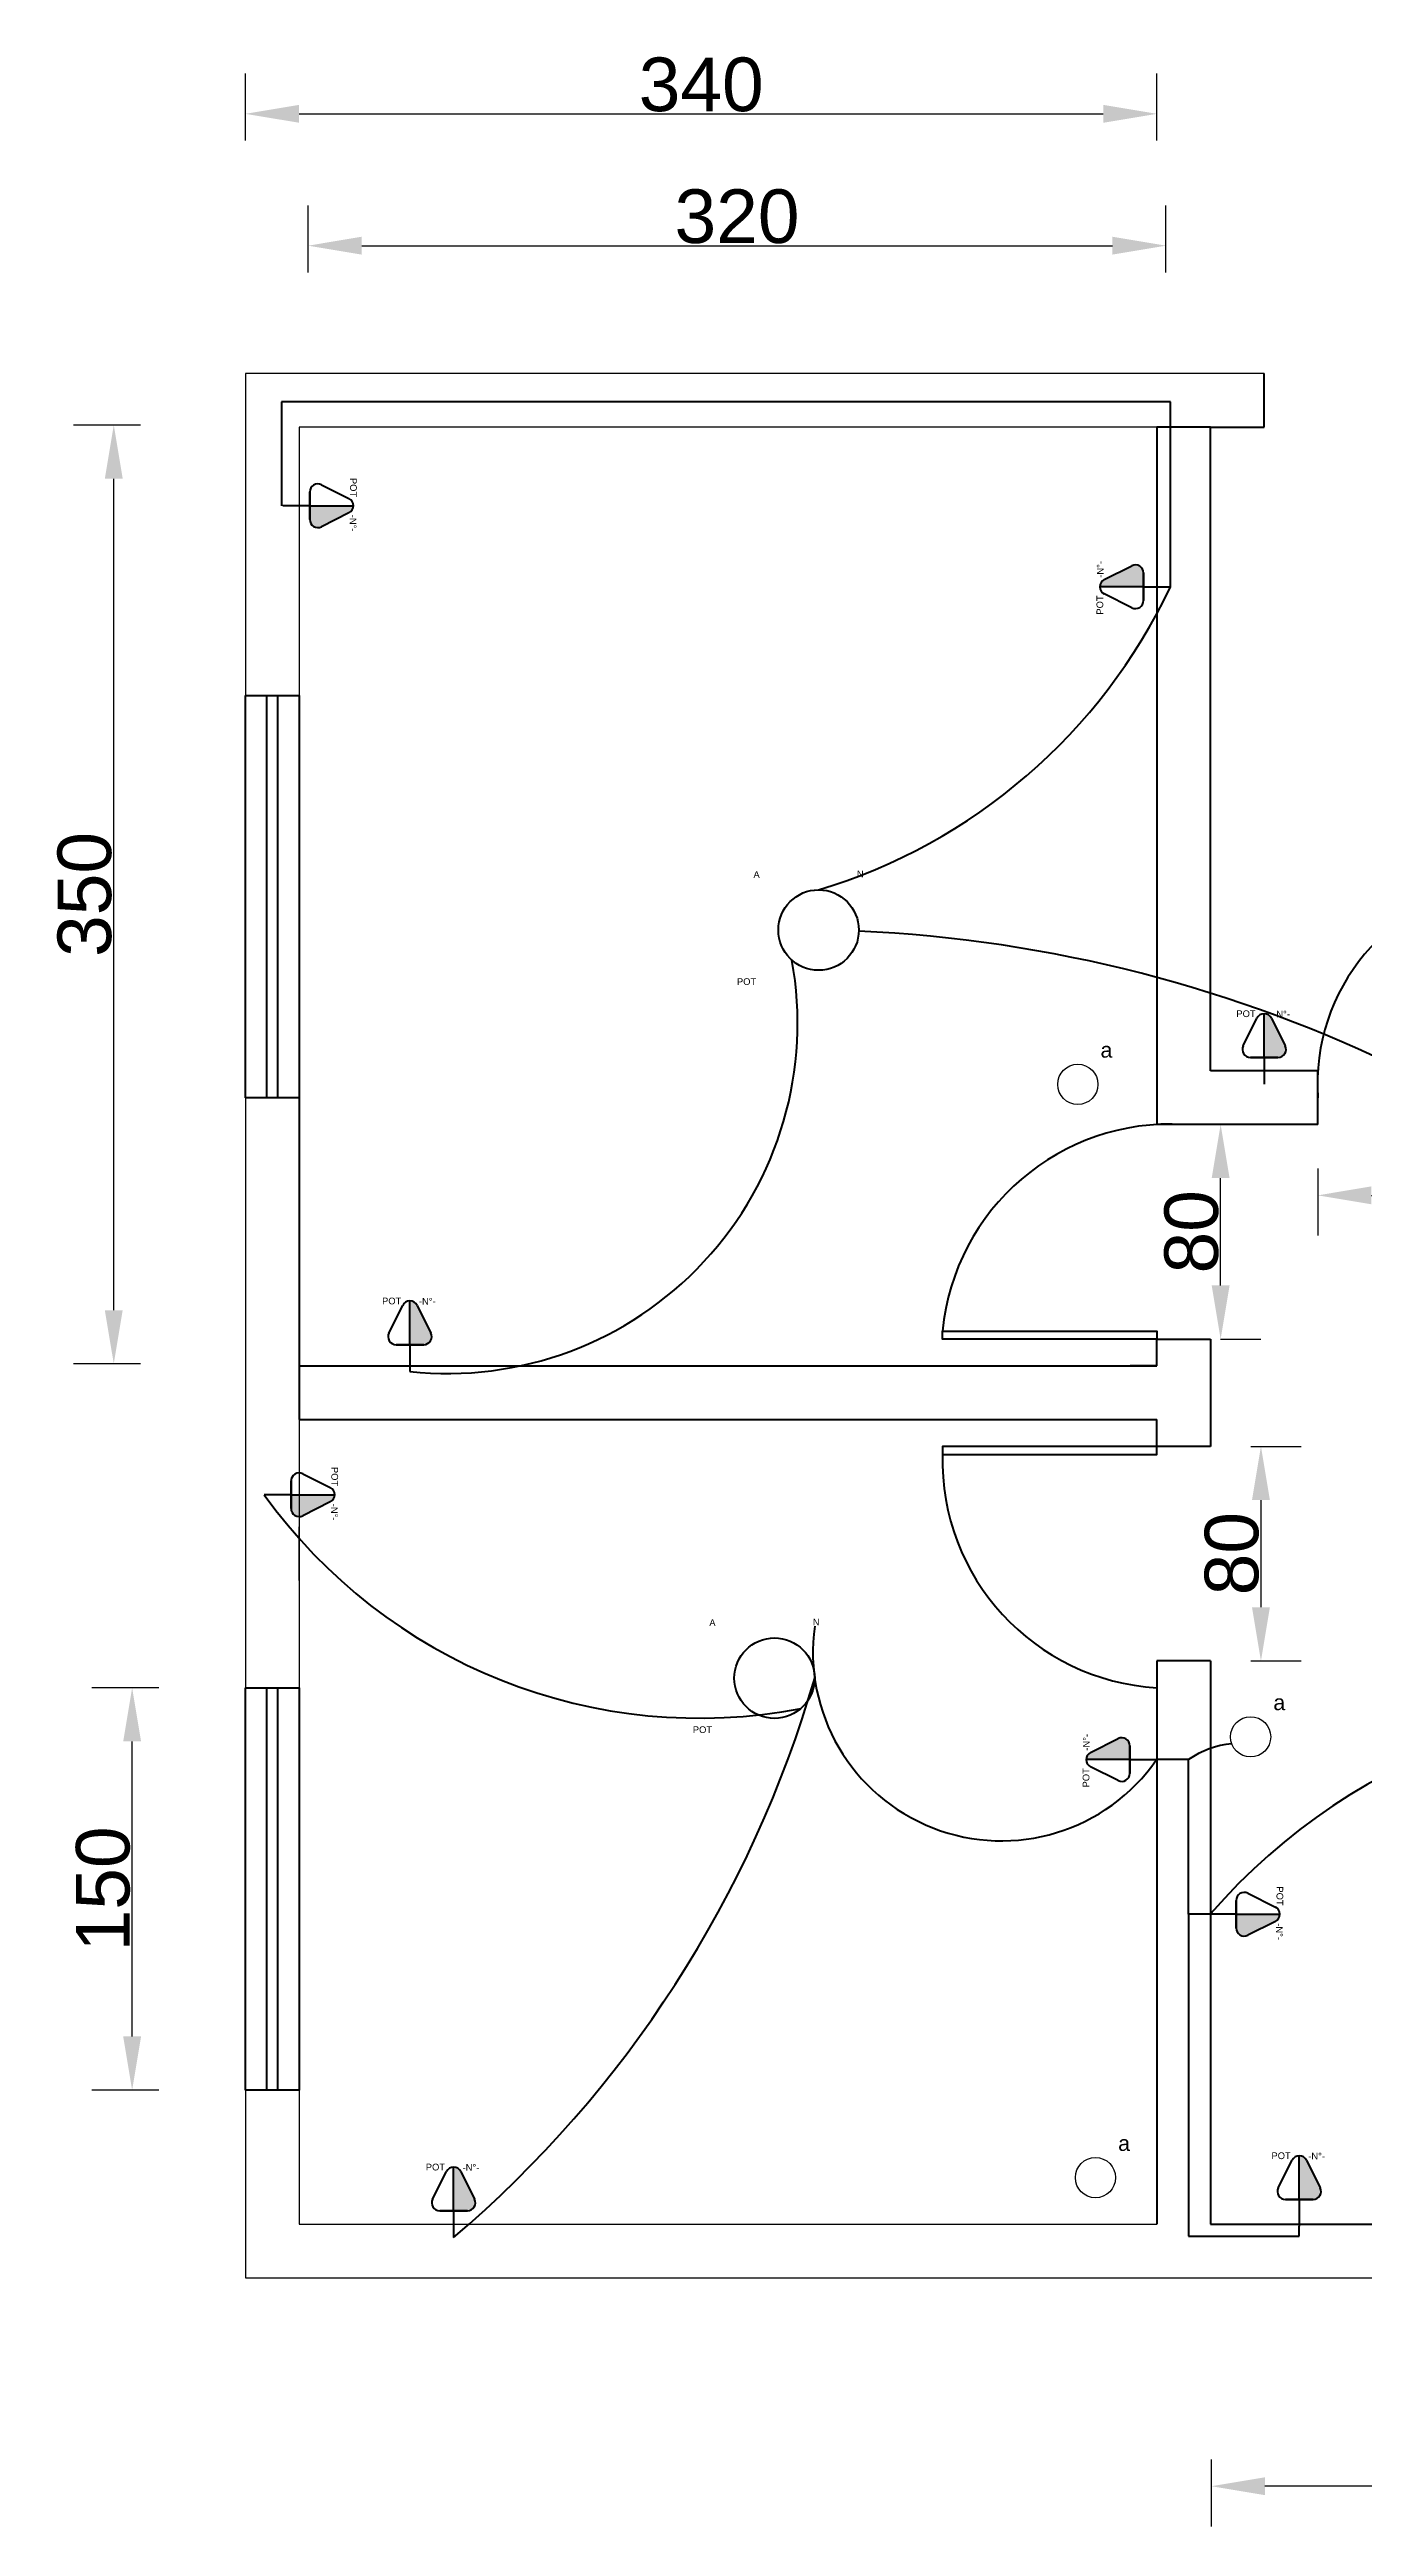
# Model space of a CAD drawing. Header units: millimetres. Extents: x 3046 to 4027, y 1190 to 2113.
# Drawn here: x 3046 to 3537, y 1190 to 2113 of the extents above; entities that cross this region are included whole.
import ezdxf

# ---------------------------------------------------------------- set-up
doc = ezdxf.new("R2010")
doc.units = ezdxf.units.MM
for name, color, linetype, lineweight in [('ELETRODUTO', 2, 'Continuous', 50), ('lampada', 3, 'Continuous', 50), ('Layer1', 4, 'Continuous', 50), ('Layer2', 6, 'Continuous', 70), ('Layer3', 3, 'Continuous', 50), ('Parede', 252, 'Continuous', 70)]:
    doc.layers.add(name, color=color, linetype=linetype, lineweight=lineweight)
doc.styles.get("Standard").update_dxf_attribs({"font": 'arial.ttf'})
doc.dimstyles.new('Copy of ISO-25', dxfattribs={"dimtxt": 20, "dimasz": 20, "dimexe": 15, "dimexo": 15, "dimtad": 1, "dimtoh": 1, "dimtxsty": 'Standard', "dimcen": 3, "dimadec": 0, "dimazin": 0, "dimtfac": 1, "dimtmove": 0, "dimatfit": 3, "dimfxl": 10, "dimfxlon": 1, "dimarcsym": 0})

# ---------------------------------------------------------------- blocks, each defined once
blk = doc.blocks.new('mediacm')
at = {"true_color": 0x000000}
h = blk.add_hatch(color=18, dxfattribs=at)
h.dxf.hatch_style = 1
h.paths.add_polyline_path([(2.68, 19.63, 0.284079), (0, 21.29), (0, 5), (5.15, 5, 0.557537), (7.83, 9.34)])
for p, q in [((-7.83, 9.34), (-2.68, 19.63)), ((0, 5), (0, 21.29)), ((2.68, 19.63), (7.83, 9.34)), ((-5.15, 5), (5.15, 5)), ((5.15, 5), (-5.15, 5)), ((0, 5), (0, -5))]:
    blk.add_line(p, q)
for centre, start, end in [((0, 18.29), 26.56505, 153.43495), ((-5.15, 8), 153.43495, 270), ((5.15, 8), 270, 26.56505)]:
    blk.add_arc(centre, 3, start, end)
at = {"char_height": 2.5, "attachment_point": 1}
for s, insert in [('POT', (-10.37, 22.55)), ('-N°-', (3.36, 22.41))]:
    blk.add_mtext_dynamic_manual_height_columns(s, width=4.5498, gutter_width=12.5, heights=[0], dxfattribs=dict(at, insert=insert))
blk = doc.blocks.new('fonte')
at = {"layer": 'Defpoints'}
blk.add_circle((0, 7.5), 7.5, dxfattribs=at)
at = {"layer": 'Defpoints', "insert": (8.47, 23.17), "char_height": 5.71, "attachment_point": 1}
blk.add_mtext_dynamic_manual_height_columns('a', width=20.6422, gutter_width=28.57, heights=[0], dxfattribs=at)
blk = doc.blocks.new('CIRCULO')
at = {"layer": 'lampada'}
blk.add_circle((0, 15), 15, dxfattribs=at)
at = {"layer": 'lampada', "char_height": 2.5, "attachment_point": 1}
for s, width, insert in [('N', 10.9857, (14.28, 37.19)), ('A', 10.9857, (-24.3, 36.93)), ('POT', 16.3446, (-30.46, -2.97))]:
    blk.add_mtext_dynamic_manual_height_columns(s, width=width, gutter_width=12.5, heights=[0], dxfattribs=dict(at, insert=insert))
blk = doc.blocks.new('*D28')
at = {"layer": 'Defpoints', "color": 0, "transparency": 16777216}
for p in [(3479.57, 1255.75), (3879.57, 1255.75), (3479.57, 1204.55)]:
    blk.add_point(p, dxfattribs=at)
at = {"layer": 'Layer2', "color": 0, "lineweight": -2, "transparency": 16777216}
for p, q in [((3479.57, 1214.55), (3479.57, 1189.55)), ((3879.57, 1214.55), (3879.57, 1189.55)), ((3859.57, 1204.55), (3499.57, 1204.55))]:
    blk.add_line(p, q, dxfattribs=at)
at = {"layer": 'Layer2', "color": 0, "transparency": 16777216}
for points in [[(3499.57, 1207.88), (3499.57, 1201.22), (3479.57, 1204.55)], [(3859.57, 1207.88), (3859.57, 1201.22), (3879.57, 1204.55)]]:
    blk.add_solid(points, dxfattribs=at)
at = {"layer": 'Layer2', "color": 0, "transparency": 16777216, "insert": (3679.57, 1215.39), "char_height": 20, "attachment_point": 5}
blk.add_mtext('400', dxfattribs=at)
blk = doc.blocks.new('*D33')
at = {"layer": 'Defpoints', "color": 0, "transparency": 16777216}
for p in [(3077.05, 1502.24), (3119.32, 1502.24), (3119.32, 1352.24)]:
    blk.add_point(p, dxfattribs=at)
at = {"layer": 'Layer2', "color": 0, "lineweight": -2, "transparency": 16777216}
for p, q in [((3087.05, 1502.24), (3062.05, 1502.24)), ((3077.05, 1372.24), (3077.05, 1482.24)), ((3087.05, 1352.24), (3062.05, 1352.24))]:
    blk.add_line(p, q, dxfattribs=at)
at = {"layer": 'Layer2', "color": 0, "transparency": 16777216}
for points in [[(3073.72, 1482.24), (3080.39, 1482.24), (3077.05, 1502.24)], [(3073.72, 1372.24), (3080.39, 1372.24), (3077.05, 1352.24)]]:
    blk.add_solid(points, dxfattribs=at)
at = {"layer": 'Layer2', "color": 0, "transparency": 16777216, "insert": (3066.22, 1427.24), "char_height": 20, "attachment_point": 5, "rotation": 90}
blk.add_mtext('150', dxfattribs=at)
blk = doc.blocks.new('*D29')
at = {"layer": 'Defpoints', "color": 0, "transparency": 16777216}
for p in [(3070.2, 1973.02), (3100.27, 1973.02), (3100.27, 1623.02)]:
    blk.add_point(p, dxfattribs=at)
at = {"layer": 'Layer2', "color": 0, "lineweight": -2, "transparency": 16777216}
for p, q in [((3080.2, 1973.02), (3055.2, 1973.02)), ((3070.2, 1643.02), (3070.2, 1953.02)), ((3080.2, 1623.02), (3055.2, 1623.02))]:
    blk.add_line(p, q, dxfattribs=at)
at = {"layer": 'Layer2', "color": 0, "transparency": 16777216}
for points in [[(3066.86, 1953.02), (3073.53, 1953.02), (3070.2, 1973.02)], [(3066.86, 1643.02), (3073.53, 1643.02), (3070.2, 1623.02)]]:
    blk.add_solid(points, dxfattribs=at)
at = {"layer": 'Layer2', "color": 0, "transparency": 16777216, "insert": (3059.35, 1798.02), "char_height": 20, "attachment_point": 5, "rotation": 90}
blk.add_mtext('350', dxfattribs=at)
blk = doc.blocks.new('*D34')
at = {"layer": 'Defpoints', "color": 0, "transparency": 16777216}
for p in [(3519.32, 1712.24), (3589.32, 1712.24), (3589.32, 1685.83)]:
    blk.add_point(p, dxfattribs=at)
at = {"layer": 'Layer2', "color": 0, "lineweight": -2, "transparency": 16777216}
for p, q in [((3519.32, 1695.83), (3519.32, 1670.83)), ((3589.32, 1695.83), (3589.32, 1670.83)), ((3539.32, 1685.83), (3569.32, 1685.83))]:
    blk.add_line(p, q, dxfattribs=at)
at = {"layer": 'Layer2', "color": 0, "transparency": 16777216}
for points in [[(3539.32, 1689.17), (3539.32, 1682.5), (3519.32, 1685.83)], [(3569.32, 1689.17), (3569.32, 1682.5), (3589.32, 1685.83)]]:
    blk.add_solid(points, dxfattribs=at)
at = {"layer": 'Layer2', "color": 0, "transparency": 16777216, "insert": (3554.32, 1696.67), "char_height": 20, "attachment_point": 5}
blk.add_mtext('70', dxfattribs=at)
blk = doc.blocks.new('*D35')
at = {"layer": 'Defpoints', "color": 0, "transparency": 16777216}
for p in [(3469.32, 1712.24), (3483.08, 1712.24), (3479.32, 1632.24)]:
    blk.add_point(p, dxfattribs=at)
at = {"layer": 'Layer2', "color": 0, "lineweight": -2, "transparency": 16777216}
for p, q in [((3483.08, 1712.24), (3498.08, 1712.24)), ((3483.08, 1652.24), (3483.08, 1692.24)), ((3483.08, 1632.24), (3498.08, 1632.24))]:
    blk.add_line(p, q, dxfattribs=at)
at = {"layer": 'Layer2', "color": 0, "transparency": 16777216}
for points in [[(3479.74, 1692.24), (3486.41, 1692.24), (3483.08, 1712.24)], [(3479.74, 1652.24), (3486.41, 1652.24), (3483.08, 1632.24)]]:
    blk.add_solid(points, dxfattribs=at)
at = {"layer": 'Layer2', "color": 0, "transparency": 16777216, "insert": (3472.24, 1672.24), "char_height": 20, "attachment_point": 5, "rotation": 90}
blk.add_mtext('80', dxfattribs=at)
blk = doc.blocks.new('*D36')
at = {"layer": 'Defpoints', "color": 0, "transparency": 16777216}
for p in [(3479.32, 1592.24), (3479.32, 1512.24), (3498.11, 1512.24)]:
    blk.add_point(p, dxfattribs=at)
at = {"layer": 'Layer2', "color": 0, "lineweight": -2, "transparency": 16777216}
for p, q in [((3494.32, 1592.24), (3513.11, 1592.24)), ((3498.11, 1572.24), (3498.11, 1532.24)), ((3494.32, 1512.24), (3513.11, 1512.24))]:
    blk.add_line(p, q, dxfattribs=at)
at = {"layer": 'Layer2', "color": 0, "transparency": 16777216}
for points in [[(3494.78, 1572.24), (3501.45, 1572.24), (3498.11, 1592.24)], [(3494.78, 1532.24), (3501.45, 1532.24), (3498.11, 1512.24)]]:
    blk.add_solid(points, dxfattribs=at)
at = {"layer": 'Layer2', "color": 0, "transparency": 16777216, "insert": (3487.28, 1552.24), "char_height": 20, "attachment_point": 5, "rotation": 90}
blk.add_mtext('80', dxfattribs=at)
blk = doc.blocks.new('*D30')
at = {"layer": 'Defpoints', "color": 0, "transparency": 16777216}
for p in [(3462.68, 2039.89), (3142.68, 2000.29), (3462.68, 2000.29)]:
    blk.add_point(p, dxfattribs=at)
at = {"layer": 'Layer2', "color": 0, "lineweight": -2, "transparency": 16777216}
for p, q in [((3142.68, 2029.89), (3142.68, 2054.89)), ((3462.68, 2029.89), (3462.68, 2054.89)), ((3162.68, 2039.89), (3442.68, 2039.89))]:
    blk.add_line(p, q, dxfattribs=at)
at = {"layer": 'Layer2', "color": 0, "transparency": 16777216}
for points in [[(3162.68, 2043.23), (3162.68, 2036.56), (3142.68, 2039.89)], [(3442.68, 2043.23), (3442.68, 2036.56), (3462.68, 2039.89)]]:
    blk.add_solid(points, dxfattribs=at)
at = {"layer": 'Layer2', "color": 0, "transparency": 16777216, "insert": (3302.68, 2050.74), "char_height": 20, "attachment_point": 5}
blk.add_mtext('320', dxfattribs=at)
blk = doc.blocks.new('*D39')
at = {"layer": 'Defpoints', "color": 0, "transparency": 16777216}
for p in [(3459.32, 2089.05), (3119.32, 1992.24), (3459.32, 1992.24)]:
    blk.add_point(p, dxfattribs=at)
at = {"layer": 'Layer2', "color": 0, "lineweight": -2, "transparency": 16777216}
for p, q in [((3119.32, 2079.05), (3119.32, 2104.05)), ((3459.32, 2079.05), (3459.32, 2104.05)), ((3139.32, 2089.05), (3439.32, 2089.05))]:
    blk.add_line(p, q, dxfattribs=at)
at = {"layer": 'Layer2', "color": 0, "transparency": 16777216}
for points in [[(3139.32, 2092.39), (3139.32, 2085.72), (3119.32, 2089.05)], [(3439.32, 2092.39), (3439.32, 2085.72), (3459.32, 2089.05)]]:
    blk.add_solid(points, dxfattribs=at)
at = {"layer": 'Layer2', "color": 0, "transparency": 16777216, "insert": (3289.32, 2099.9), "char_height": 20, "attachment_point": 5}
blk.add_mtext('340', dxfattribs=at)

msp = doc.modelspace()

# ---------------------------------------------------------------- linework, layer by layer
for p, q in [((3119.319, 1992.24), (3119.319, 1872.24)), ((3499.319, 1992.24), (3119.319, 1992.24)), ((3139.319, 1972.24), (3139.319, 1872.24)), ((3499.319, 1972.24), (3139.319, 1972.24)), ((3139.319, 1972.24), (3139.319, 1872.24)), ((3139.319, 1872.24), (3119.319, 1872.24)), ((3119.319, 1722.24), (3119.319, 1502.24)), ((3119.319, 1722.24), (3119.319, 1502.24)), ((3119.319, 1722.24), (3139.319, 1722.24)), ((3139.319, 1722.24), (3139.319, 1502.24)), ((3139.319, 1722.24), (3139.319, 1622.24)), ((3139.319, 1722.24), (3139.319, 1602.24)), ((3139.319, 1722.24), (3139.319, 1602.24)), ((3139.319, 1622.24), (3139.319, 1642.24)), ((3139.319, 1642.24), (3139.319, 1542.24)), ((3139.319, 1602.24), (3139.319, 1502.24)), ((3139.319, 1542.24), (3139.319, 1562.24)), ((3119.319, 1352.24), (3119.319, 1282.24)), ((3119.319, 1352.24), (3119.319, 1282.24)), ((3139.319, 1352.24), (3139.319, 1302.24)), ((3139.319, 1302.24), (3459.319, 1302.24)), ((3479.319, 1302.24), (3629.319, 1302.24)), ((3119.319, 1282.24), (3629.319, 1282.24))]:
    msp.add_line(p, q)
at = {"layer": 'ELETRODUTO'}
for p, q in [((3464.319, 1981.62), (3132.786, 1981.62)), ((3132.786, 1981.62), (3132.786, 1942.941)), ((3464.319, 1912.715), (3464.319, 1981.62)), ((3471.131, 1475.435), (3459.319, 1475.435)), ((3471.131, 1417.818), (3471.131, 1475.435)), ((3478.867, 1417.818), (3471.131, 1417.818)), ((3471.131, 1417.818), (3471.131, 1297.818)), ((3471.131, 1297.818), (3512.404, 1297.818)), ((3512.404, 1297.818), (3512.404, 1301.465))]:
    msp.add_line(p, q, dxfattribs=at)
for centre, radius, start, end in [((3271.797, 2003.622), 212.906, 286.737833, 334.723882), ((3325.612, 1271.779), 513.012, 40.102562, 87.486998), ((3194.63, 1750.066), 130.662, 263.857105, 10.332522), ((3288.583, 1690.62), 199.703, 215.656223, 280.960308), ((3401.348, 1515.544), 70.367, 172.065525, 325.260744), ((2916.939, 1625.843), 431.731, 310.436193, 343.860367), ((3650.21, 1270.253), 225.856, 77.750236, 139.168891), ((3490.44, 1447.758), 33.747, 95.47519, 124.901662)]:
    msp.add_arc(centre, radius, start, end, dxfattribs=at)
at = {"layer": 'Layer1'}
for p, q in [((3119.319, 1872.24), (3139.319, 1872.24)), ((3119.319, 1722.24), (3119.319, 1872.24)), ((3127.319, 1722.24), (3127.319, 1872.24)), ((3131.319, 1872.24), (3131.319, 1722.24)), ((3139.319, 1872.24), (3139.319, 1722.24)), ((3139.319, 1722.24), (3119.319, 1722.24)), ((3119.319, 1502.24), (3139.319, 1502.24)), ((3119.319, 1352.24), (3119.319, 1502.24)), ((3127.319, 1352.24), (3127.319, 1502.24)), ((3131.319, 1502.24), (3131.319, 1352.24)), ((3139.319, 1502.24), (3139.319, 1352.24)), ((3139.319, 1352.24), (3119.319, 1352.24))]:
    msp.add_line(p, q, dxfattribs=at)
for points in [[(3459.319, 1632.24), (3379.319, 1632.24), (3379.319, 1635.24), (3459.319, 1635.24)], [(3459.319, 1592.24), (3379.319, 1592.24), (3379.319, 1589.24), (3459.319, 1589.24)]]:
    msp.add_lwpolyline(points, close=True, dxfattribs=at)
for centre, radius, start, end in [((3594.61, 1727.24), 75.457, 96.308278, 183.799374), ((3464.319, 1626.987), 85.4, 86.643517, 174.454135), ((3464.319, 1587.111), 85.027, 178.564959, 266.628772)]:
    msp.add_arc(centre, radius, start, end, dxfattribs=at)
at = {"layer": 'Parede'}
for p, q in [((3499.319, 1972.24), (3499.319, 1992.24)), ((3479.319, 1972.24), (3459.319, 1972.24)), ((3459.319, 1972.24), (3459.319, 1732.24)), ((3479.319, 1732.24), (3479.319, 1972.24)), ((3479.319, 1972.24), (3499.319, 1972.24)), ((3459.319, 1732.24), (3459.319, 1712.24)), ((3519.319, 1732.24), (3479.319, 1732.24)), ((3519.319, 1712.24), (3519.319, 1732.24)), ((3139.319, 1722.24), (3139.319, 1622.24)), ((3519.319, 1712.24), (3459.083, 1712.24)), ((3459.319, 1622.24), (3459.319, 1632.24)), ((3459.319, 1632.24), (3479.319, 1632.24)), ((3479.319, 1632.24), (3479.319, 1602.24)), ((3139.319, 1622.24), (3459.319, 1622.24)), ((3139.319, 1622.24), (3139.319, 1602.24)), ((3459.319, 1622.24), (3449.319, 1622.24)), ((3139.319, 1602.24), (3459.319, 1602.24)), ((3459.319, 1592.24), (3459.319, 1602.24)), ((3479.319, 1602.24), (3479.319, 1592.24)), ((3479.319, 1592.24), (3459.319, 1592.24)), ((3479.319, 1512.24), (3459.319, 1512.24)), ((3459.319, 1512.24), (3459.319, 1302.24)), ((3479.319, 1512.24), (3479.319, 1302.24)), ((3119.319, 1502.24), (3139.319, 1502.24)), ((3139.319, 1352.24), (3119.319, 1352.24)), ((3479.319, 1302.24), (3629.319, 1302.24))]:
    msp.add_line(p, q, dxfattribs=at)

# ---------------------------------------------------------------- block references
at = {"layer": 'lampada'}
for p, rotation in [((3138.302, 1942.941), 270), ((3459.319, 1912.715), 90), ((3131.319, 1574.209), 270), ((3454.173, 1475.446), 90), ((3483.867, 1417.818), 270)]:
    msp.add_blockref('mediacm', p, dxfattribs=dict(at, rotation=rotation))
for name, p in [('CIRCULO', (3333.112, 1769.737)), ('mediacm', (3499.319, 1732.24)), ('fonte', (3429.8, 1719.712)), ('mediacm', (3180.648, 1625.154)), ('CIRCULO', (3316.654, 1490.83)), ('fonte', (3494.259, 1476.44)), ('mediacm', (3196.96, 1302.24))]:
    msp.add_blockref(name, p, dxfattribs=at)
at = {"layer": 'Layer1'}
msp.add_blockref('mediacm', (3512.404, 1306.465), dxfattribs=at)
at = {"layer": 'Layer3'}
msp.add_blockref('fonte', (3436.384, 1312.099), dxfattribs=at)

# ---------------------------------------------------------------- dimensions: what is measured, and where the dimension line sits
at = {"layer": 'Layer2'}
for base, p1, p2, picture, middle in [((3459.319, 2089.052), (3119.319, 1992.24), (3459.319, 1992.24), '*D39', (3289.319, 2099.895)), ((3462.678, 2039.892), (3142.678, 2000.291), (3462.678, 2000.291), '*D30', (3302.678, 2050.735)), ((3589.319, 1685.833), (3519.319, 1712.24), (3589.319, 1712.24), '*D34', (3554.319, 1696.67)), ((3479.57, 1204.551), (3879.57, 1255.749), (3479.57, 1255.749), '*D28', (3679.57, 1215.388))]:
    dim = msp.add_linear_dim(base=base, p1=p1, p2=p2, dimstyle='Copy of ISO-25', dxfattribs=at)
    dim.commit()
    dim.dimension.update_dxf_attribs({"geometry": picture, "text_midpoint": middle})
for base, p1, p2, picture, middle in [((3070.196, 1973.018), (3100.273, 1623.018), (3100.273, 1973.018), '*D29', (3059.353, 1798.018)), ((3483.075, 1712.24), (3479.319, 1632.24), (3469.319, 1712.24), '*D35', (3472.239, 1672.24)), ((3498.114, 1512.24), (3479.319, 1592.24), (3479.319, 1512.24), '*D36', (3487.278, 1552.24)), ((3077.053, 1502.24), (3119.319, 1352.24), (3119.319, 1502.24), '*D33', (3066.217, 1427.24))]:
    dim = msp.add_linear_dim(base=base, p1=p1, p2=p2, angle=90, dimstyle='Copy of ISO-25', dxfattribs=at)
    dim.commit()
    dim.dimension.update_dxf_attribs({"geometry": picture, "text_midpoint": middle})

doc.saveas('drawing.dxf')
